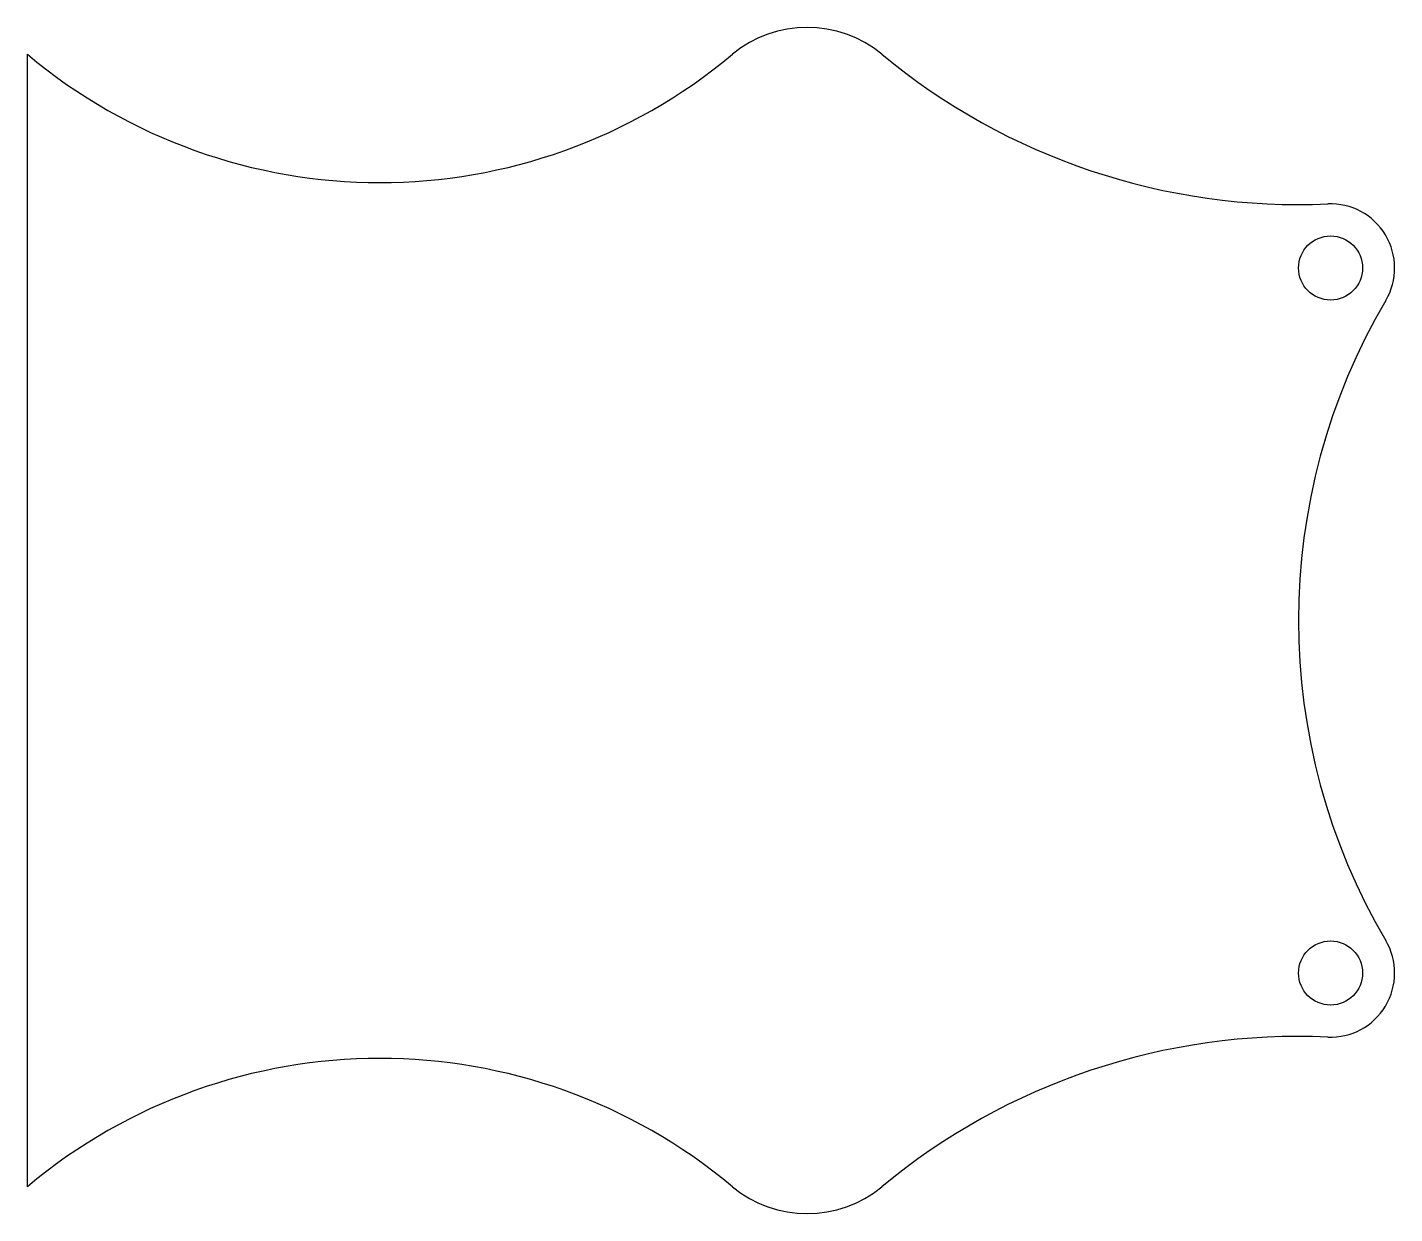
# Model space of a CAD drawing. Extents: x 26.5 to 90.5, y -1.3 to 54.3.
import ezdxf

# ---------------------------------------------------------------- set-up
doc = ezdxf.new("R2010")
doc.units = 0
doc.layers.add('Sketch', color=7, linetype='CONTINUOUS')

msp = doc.modelspace()

# ---------------------------------------------------------------- linework, layer by layer
at = {"layer": 'Sketch'}
msp.add_line((26.5, 0), (26.5, 53), dxfattribs=at)
for centre in [(87.5, 43), (87.5, 10)]:
    msp.add_circle(centre, 1.5, dxfattribs=at)
for centre, radius, start, end in [((63, 48.7794), 5.48303, 50.3324, 129.668), ((43, 72.6875), 25.6875, -129.966, -50.0338), ((86, 76.5144), 30.5479, -129.668, -87.4373), ((87.5, 43), 3.00002, -30.5096, 92.5624), ((115.5, 26.5), 29.5, 149.49, -149.49), ((87.5, 10), 3, -92.5627, 30.5102), ((86, -23.5144), 30.5479, 87.4373, 129.668), ((43, -19.6875), 25.6875, 50.0338, 129.966), ((63, 4.22049), 5.48293, -129.669, -50.3315)]:
    msp.add_arc(centre, radius, start, end, dxfattribs=at)

doc.saveas('drawing.dxf')
